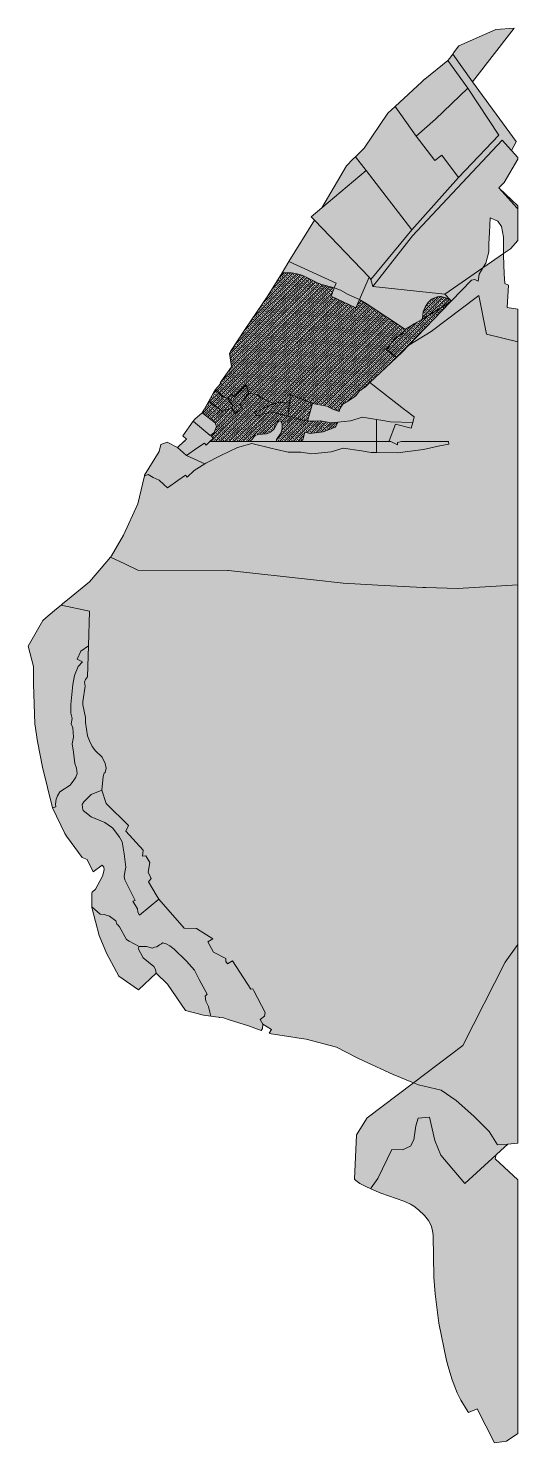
# Model space of a CAD drawing. Header units: metres. Extents: x 541853 to 549675, y 1832829 to 1845715.
# Drawn here: x 549296 to 549675, y 1839729 to 1840826 of the extents above; entities that cross this region are included whole.
import ezdxf

# ---------------------------------------------------------------- set-up
doc = ezdxf.new("R2010")
doc.units = ezdxf.units.M
doc.header["$MEASUREMENT"] = 0
doc.layers.add('1', color=7, linetype='Continuous', lineweight=0)

msp = doc.modelspace()

# ---------------------------------------------------------------- hatches: boundary and pattern name
at = {"layer": '1', "linetype": 'Continuous', "lineweight": 0}
for color, points in [(252, [(549640.41, 1840784.265), (549625.11, 1840805.73), (549626.46, 1840807.575), (549629.91, 1840812.18), (549658.38, 1840824.645), (549672.75, 1840825.665)]), (252, [(549563.13, 1840625.505), (549561.69, 1840630.83), (549593.46, 1840669.425), (549629.52, 1840709.985), (549660.72, 1840742.82), (549636.84, 1840779.255), (549621.24, 1840800.72), (549621.54, 1840800.975), (549622.59, 1840802.355), (549625.11, 1840805.73), (549640.41, 1840784.265), (549674.31, 1840737.855), (549674.22, 1840737.645), (549670.56, 1840730.865), (549663.39, 1840739.025), (549593.79, 1840664.82)]), (252, [(549596.88, 1840741.965), (549580.41, 1840765.035), (549601.14, 1840784.265), (549603.15, 1840786.14), (549603.36, 1840786.305), (549621.24, 1840800.72), (549636.84, 1840779.255), (549611.7, 1840755.24)]), (252, [(549629.52, 1840709.985), (549616.68, 1840727.22), (549611.16, 1840723.2), (549596.88, 1840741.965), (549611.7, 1840755.24), (549636.84, 1840779.255), (549660.72, 1840742.82)]), (252, [(549593.46, 1840669.425), (549558, 1840715.535), (549549.75, 1840726.05), (549556.56, 1840732.755), (549574.71, 1840759.755), (549580.41, 1840765.035), (549596.88, 1840741.965), (549611.16, 1840723.2), (549616.68, 1840727.22), (549629.52, 1840709.985)]), (252, [(549618.93, 1840619.655), (549563.13, 1840625.505), (549593.79, 1840664.82), (549663.39, 1840739.025), (549670.56, 1840730.865), (549675.36, 1840725.42), (549675.36, 1840724.295), (549664.95, 1840706.205), (549662.85, 1840704.045), (549660.78, 1840701.885), (549674.67, 1840686.36), (549675.36, 1840685.7), (549675.36, 1840661.19), (549669.9, 1840654.74), (549664.44, 1840650.975), (549664.44, 1840663.815), (549662.73, 1840671.885), (549660.06, 1840676.04), (549654.18, 1840678.725), (549653.61, 1840667.34), (549653.01, 1840658.535), (549653.01, 1840652.46), (549650.58, 1840643.655), (549648.27, 1840639.845)]), (252, [(549523.65, 1840686.51), (549542.73, 1840719.105), (549547.8, 1840724.13), (549549.75, 1840726.05), (549558, 1840715.535)]), (252, [(549561.69, 1840630.83), (549560.34, 1840632.66), (549517.98, 1840676.94), (549515.46, 1840679.58), (549523.65, 1840686.51), (549558, 1840715.535), (549593.46, 1840669.425)]), (43, [(549675.36, 1840685.7), (549674.67, 1840686.36), (549660.78, 1840701.885), (549675.36, 1840688.055)]), (53, [(549552.81, 1840615.395), (549544.11, 1840619.355), (549538.05, 1840622.7), (549534, 1840624.185), (549533.37, 1840624.365), (549534.78, 1840628.025), (549498.24, 1840644.765), (549517.98, 1840676.94), (549560.34, 1840632.66)]), (43, [(549591.06, 1840579.905), (549623.07, 1840613.265), (549623.97, 1840614.195), (549624.24, 1840614.495), (549639.48, 1840630.365), (549642.24, 1840630.995), (549644.64, 1840629.585), (549645.42, 1840635.165), (549648.27, 1840639.845), (549664.44, 1840650.975), (549664.44, 1840649.64), (549664.95, 1840635.225), (549665.4, 1840627.695), (549668.19, 1840626.63), (549667.11, 1840609.215), (549675.36, 1840608.03), (549675.36, 1840582.695), (549651.33, 1840588.545), (549645.33, 1840618.545), (549644.19, 1840617.705), (549608.43, 1840590.645)]), (252, [(549533.37, 1840624.365), (549523.77, 1840626.945), (549520.86, 1840628.16), (549510.54, 1840633.275), (549507.42, 1840634.535), (549503.55, 1840635.555), (549500.1, 1840636.05), (549492.96, 1840636.17), (549498.24, 1840644.765), (549534.78, 1840628.025)]), (252, [(549623.97, 1840614.195), (549623.25, 1840614.99), (549618.93, 1840619.655), (549648.27, 1840639.845), (549645.42, 1840635.165), (549644.64, 1840629.585), (549642.24, 1840630.995), (549639.48, 1840630.365), (549624.24, 1840614.495)]), (252, [(549588.45, 1840592.205), (549587.61, 1840592.64), (549558.15, 1840612.38), (549553.65, 1840615.02), (549552.81, 1840615.395), (549560.34, 1840632.66), (549561.69, 1840630.83), (549563.13, 1840625.505), (549618.93, 1840619.655), (549623.25, 1840614.99), (549620.55, 1840616.325), (549616.08, 1840617.645), (549614.97, 1840617.735), (549613.11, 1840617.405), (549608.67, 1840615.605), (549605.7, 1840612.95), (549603.6, 1840609.455), (549602.1, 1840605.735), (549601.53, 1840600.935), (549601.2, 1840600.005), (549595.32, 1840596.45), (549592.35, 1840594.665), (549588.57, 1840592.355)]), (43, [(549629.01, 1840391.355), (549604.29, 1840392.045), (549601.89, 1840392.165), (549567.18, 1840394.04), (549540.12, 1840395.495), (549517.14, 1840398.015), (549451.5, 1840405.23), (549450.87, 1840405.23), (549381.18, 1840405.665), (549371.16, 1840410.405), (549359.94, 1840415.73), (549360.75, 1840416.69), (549370.08, 1840432.785), (549381.18, 1840456.98), (549386.4, 1840478.625), (549389.28, 1840479.66), (549393.09, 1840477.365), (549397.68, 1840475.325), (549401.28, 1840472.085), (549404.13, 1840469.535), (549412.2, 1840475.16), (549418.14, 1840479.12), (549419.34, 1840477.605), (549424.8, 1840482.885), (549433.11, 1840488.015), (549433.89, 1840488.51), (549445.5, 1840494.42), (549458.37, 1840500.615), (549469.62, 1840503.855), (549484.14, 1840500.285), (549488.55, 1840499.205), (549497.64, 1840496.985), (549507.45, 1840497.195), (549515.97, 1840495.725), (549530.88, 1840497.42), (549540.21, 1840500.195), (549554.43, 1840498.125), (549561.99, 1840496.79), (549566.1, 1840496.745), (549582.42, 1840496.595), (549602.52, 1840499.19), (549613.8, 1840501.755), (549621.99, 1840503.21), (549621.78, 1840505.25), (549585.45, 1840505.25), (549582.42, 1840504.665), (549582.42, 1840502.685), (549577.23, 1840505.25), (549575.82, 1840505.94), (549580.74, 1840518.825), (549592.89, 1840515.675), (549594.06, 1840520.16), (549595.2, 1840524.375), (549588.87, 1840529.28), (549588, 1840529.97), (549560.91, 1840551), (549581.64, 1840570.5), (549585.69, 1840574.31), (549591.06, 1840579.905), (549608.43, 1840590.645), (549644.19, 1840617.705), (549645.33, 1840618.545), (549651.33, 1840588.545), (549675.36, 1840582.695), (549675.36, 1840394.1)]), (53, [(549549.96, 1840608.855), (549530.88, 1840617.9), (549533.37, 1840624.365), (549534, 1840624.185), (549538.05, 1840622.7), (549544.11, 1840619.355), (549552.81, 1840615.395)]), (43, [(549530.88, 1840519.815), (549522.36, 1840521.36), (549512.55, 1840521.225), (549516.51, 1840534.905), (549527.64, 1840532.775), (549532.35, 1840530.495), (549537.18, 1840528.605), (549537.87, 1840531.05), (549540, 1840534.215), (549545.01, 1840537.395), (549549.33, 1840540.35), (549550.02, 1840540.83), (549552.93, 1840544.535), (549557.67, 1840547.955), (549560.91, 1840551), (549588, 1840529.97), (549588.87, 1840529.28), (549595.2, 1840524.375), (549594.06, 1840520.16), (549576.93, 1840520.475), (549569.37, 1840521.885), (549566.1, 1840522.395), (549555.15, 1840524.075), (549545.82, 1840521.375), (549535.98, 1840520.355)]), (43, [(549437.16, 1840509.9), (549424.11, 1840521.015), (549425.25, 1840522.68), (549431.13, 1840527.555), (549441.06, 1840519.695), (549442.08, 1840516.95), (549440.28, 1840512.405), (549437.76, 1840510.275)]), (43, [(549418.8, 1840494.6), (549411.9, 1840500.675), (549417, 1840505.505), (549417.12, 1840505.505), (549417.9, 1840505.625), (549417.75, 1840505.955), (549417.66, 1840506.105), (549418.83, 1840507.215), (549416.1, 1840509.675), (549424.11, 1840521.015), (549437.16, 1840509.9), (549437.76, 1840510.275), (549439.56, 1840507.77), (549436.92, 1840505.25), (549434.07, 1840502.535), (549432.87, 1840504.065), (549426.9, 1840500.15)]), (43, [(549467.37, 1840505.25), (549469.47, 1840506.615), (549471.33, 1840509.255), (549472.38, 1840510.215), (549474.99, 1840510.875), (549480.93, 1840511.295), (549482.85, 1840511.955), (549484.05, 1840512.645), (549486.39, 1840514.745), (549487.41, 1840516.2), (549489.72, 1840520.415), (549490.47, 1840521.225), (549490.95, 1840521.435), (549492.03, 1840521.03), (549492.66, 1840519.845), (549492.96, 1840518.465), (549492.93, 1840515.09), (549492, 1840511.715), (549488.7, 1840506.945), (549488.58, 1840505.955), (549488.91, 1840505.445), (549489.27, 1840505.25)]), (43, [(549505.68, 1840505.25), (549509.04, 1840506.465), (549509.73, 1840509.81), (549510.6, 1840512.345), (549510.78, 1840512.57), (549514.38, 1840511.505), (549524.7, 1840512.825), (549532.74, 1840515.96), (549534.18, 1840516.515), (549535.98, 1840520.355), (549545.82, 1840521.375), (549555.15, 1840524.075), (549566.1, 1840522.395), (549566.1, 1840505.25)]), (43, [(549566.1, 1840505.25), (549566.1, 1840522.395), (549569.37, 1840521.885), (549576.93, 1840520.475), (549594.06, 1840520.16), (549592.89, 1840515.675), (549580.74, 1840518.825), (549575.82, 1840505.94), (549577.23, 1840505.25)]), (43, [(549433.11, 1840488.015), (549418.8, 1840494.6), (549426.9, 1840500.15), (549432.87, 1840504.065), (549434.07, 1840502.535), (549436.92, 1840505.25), (549461.64, 1840505.25), (549467.37, 1840505.25), (549489.27, 1840505.25), (549505.68, 1840505.25), (549566.1, 1840505.25), (549566.1, 1840496.745), (549561.99, 1840496.79), (549554.43, 1840498.125), (549540.21, 1840500.195), (549530.88, 1840497.42), (549515.97, 1840495.725), (549507.45, 1840497.195), (549497.64, 1840496.985), (549488.55, 1840499.205), (549484.14, 1840500.285), (549469.62, 1840503.855), (549458.37, 1840500.615), (549445.5, 1840494.42), (549433.89, 1840488.51)]), (43, [(549582.42, 1840496.595), (549566.1, 1840496.745), (549566.1, 1840505.25), (549577.23, 1840505.25), (549582.42, 1840502.685), (549582.42, 1840504.665), (549585.45, 1840505.25), (549621.78, 1840505.25), (549621.99, 1840503.21), (549613.8, 1840501.755), (549602.52, 1840499.19)]), (43, [(549404.13, 1840469.535), (549401.28, 1840472.085), (549397.68, 1840475.325), (549393.09, 1840477.365), (549389.28, 1840479.66), (549386.4, 1840478.625), (549386.52, 1840479.165), (549397.65, 1840497.495), (549399.06, 1840503.135), (549404.01, 1840504.86), (549411.9, 1840500.675), (549418.8, 1840494.6), (549433.11, 1840488.015), (549424.8, 1840482.885), (549419.34, 1840477.605), (549418.14, 1840479.12), (549412.2, 1840475.16)]), (43, [(549594.72, 1840008.06), (549578.88, 1840014.615), (549556.38, 1840025.055), (549550.59, 1840027.755), (549534.99, 1840035.81), (549511.56, 1840042.005), (549504.27, 1840043.145), (549502.95, 1840043.355), (549484.35, 1840046.22), (549482.94, 1840046.715), (549484.74, 1840049.595), (549478.02, 1840053.615), (549476.07, 1840057.365), (549479.34, 1840059.795), (549479.79, 1840062.66), (549470.97, 1840079.475), (549470.19, 1840081.035), (549468.84, 1840080.705), (549454.44, 1840102.725), (549450.54, 1840100.52), (549449.25, 1840102.275), (549449.31, 1840104.51), (549439.8, 1840109.355), (549435.39, 1840117.515), (549439.32, 1840119.795), (549426.6, 1840127.805), (549417.15, 1840128.06), (549397.41, 1840150.545), (549395.46, 1840153.875), (549389.49, 1840164.105), (549391.62, 1840166.505), (549389.25, 1840171.605), (549390.45, 1840179), (549387.42, 1840184.235), (549384.75, 1840183.965), (549385.35, 1840188.495), (549372, 1840203.18), (549373.98, 1840207.74), (549356.82, 1840224.615), (549353.25, 1840235.01), (549354.51, 1840245.75), (549355.2, 1840248.315), (549356.04, 1840248.855), (549356.82, 1840252.08), (549355.83, 1840255.62), (549353.55, 1840260.645), (549348.39, 1840265.43), (549345.75, 1840268.805), (549343.71, 1840273.305), (549342.18, 1840277.085), (549340.65, 1840287.525), (549340.68, 1840291.335), (549338.58, 1840301.1), (549338.52, 1840303.905), (549340.38, 1840315.785), (549340.05, 1840318.695), (549340.8, 1840320.825), (549342.33, 1840322.955), (549342.96, 1840346.82), (549343.68, 1840373.685), (549321.9, 1840378.515), (549323.22, 1840379.625), (549326.67, 1840382.535), (549343.74, 1840396.59), (549357.12, 1840412.4), (549359.94, 1840415.73), (549371.16, 1840410.405), (549381.18, 1840405.665), (549450.87, 1840405.23), (549451.5, 1840405.23), (549517.14, 1840398.015), (549540.12, 1840395.495), (549567.18, 1840394.04), (549601.89, 1840392.165), (549604.29, 1840392.045), (549629.01, 1840391.355), (549675.36, 1840394.1), (549675.36, 1840115.355), (549665.76, 1840101.825), (549632.85, 1840036.98)]), (252, [(549315.12, 1840221.33), (549307.41, 1840252.92), (549303.54, 1840272.675), (549301.59, 1840286.49), (549300.45, 1840317.09), (549300.36, 1840330.905), (549296.43, 1840346.715), (549307.71, 1840366.56), (549311.88, 1840370.07), (549318.36, 1840375.53), (549321.9, 1840378.515), (549343.68, 1840373.685), (549342.96, 1840346.82), (549337.14, 1840342.86), (549334.35, 1840336.68), (549338.43, 1840334.61), (549334.95, 1840330.995), (549332.16, 1840323.885), (549330.9, 1840317.03), (549329.46, 1840301.565), (549329.37, 1840294.77), (549330.39, 1840290.555), (549329.64, 1840286.505), (549330.87, 1840283.265), (549331.53, 1840276.095), (549330.36, 1840271.085), (549331.29, 1840264.5), (549332.49, 1840255.635), (549333.84, 1840252.11), (549334.32, 1840247.865), (549333.15, 1840245.24), (549331.8, 1840242.795), (549328.74, 1840239.015), (549320.85, 1840233.72), (549319.11, 1840230.675), (549318.09, 1840228.17), (549317.52, 1840224.225), (549317.85, 1840222.215)]), (252, [(549476.82, 1840048.845), (549466.86, 1840052.325), (549451.83, 1840057.065), (549447.48, 1840058.445), (549444.63, 1840058.835), (549444.3, 1840058.88), (549443.67, 1840058.97), (549441.45, 1840059.27), (549437.82, 1840059.765), (549437.01, 1840062.99), (549435.9, 1840067.385), (549433.86, 1840071.525), (549433.26, 1840075.455), (549434.97, 1840076.835), (549428.61, 1840088.385), (549425.19, 1840095.42), (549419.01, 1840102.605), (549409.29, 1840111.875), (549405.99, 1840114.305), (549403.14, 1840116.015), (549400.41, 1840116.585), (549399.66, 1840115.985), (549398.13, 1840115.205), (549396, 1840113.585), (549394.2, 1840113.225), (549392.46, 1840112.655), (549388.02, 1840113.765), (549382.17, 1840113.855), (549374.43, 1840118.025), (549372.39, 1840119.345), (549366.99, 1840129.005), (549365.67, 1840130.55), (549364.98, 1840131.045), (549364.32, 1840133.835), (549359.25, 1840137.36), (549355.17, 1840138.545), (549352.02, 1840138.875), (549345.72, 1840144.71), (549345.6, 1840145.115), (549345.63, 1840150.485), (549345.63, 1840155.495), (549345.93, 1840156.065), (549348.51, 1840158.195), (549353.76, 1840168.335), (549355.08, 1840173.285), (549354.78, 1840175.31), (549353.55, 1840176.975), (549346.59, 1840171.74), (549342.03, 1840181.265), (549338.01, 1840182.765), (549326.88, 1840198.425), (549326.61, 1840198.665), (549324.69, 1840201.545), (549315.114, 1840221.328), (549317.85, 1840222.215), (549317.52, 1840224.225), (549318.09, 1840228.17), (549319.11, 1840230.675), (549320.85, 1840233.72), (549328.74, 1840239.015), (549331.8, 1840242.795), (549333.15, 1840245.24), (549334.32, 1840247.865), (549333.84, 1840252.11), (549332.49, 1840255.635), (549331.29, 1840264.5), (549330.36, 1840271.085), (549331.53, 1840276.095), (549330.87, 1840283.265), (549329.64, 1840286.505), (549330.39, 1840290.555), (549329.37, 1840294.77), (549329.46, 1840301.565), (549330.9, 1840317.03), (549332.16, 1840323.885), (549334.95, 1840330.995), (549338.43, 1840334.61), (549334.35, 1840336.68), (549337.14, 1840342.86), (549342.96, 1840346.82), (549342.33, 1840322.955), (549340.8, 1840320.825), (549340.05, 1840318.695), (549340.38, 1840315.785), (549338.52, 1840303.905), (549338.58, 1840301.1), (549340.68, 1840291.335), (549340.65, 1840287.525), (549342.18, 1840277.085), (549343.71, 1840273.305), (549345.75, 1840268.805), (549348.39, 1840265.43), (549353.55, 1840260.645), (549355.83, 1840255.62), (549356.82, 1840252.08), (549356.04, 1840248.855), (549355.2, 1840248.315), (549354.51, 1840245.75), (549353.25, 1840235.01), (549344.97, 1840231.605), (549339.51, 1840225.905), (549338.1, 1840223.985), (549338.67, 1840219.74), (549338.88, 1840219.215), (549345.15, 1840214.28), (549355.62, 1840209.945), (549360.72, 1840206.375), (549361.98, 1840205.49), (549367.11, 1840198.605), (549368.97, 1840195.005), (549370.53, 1840185.57), (549371.91, 1840175.295), (549371.04, 1840171.59), (549370.56, 1840168.035), (549371.16, 1840165.485), (549379.11, 1840149.495), (549377.28, 1840149.06), (549380.85, 1840142.955), (549381.15, 1840140.525), (549382.47, 1840138.26), (549397.41, 1840150.545), (549417.15, 1840128.06), (549426.6, 1840127.805), (549439.32, 1840119.795), (549435.39, 1840117.515), (549439.8, 1840109.355), (549449.31, 1840104.51), (549449.25, 1840102.275), (549450.54, 1840100.52), (549454.44, 1840102.725), (549468.84, 1840080.705), (549470.19, 1840081.035), (549470.97, 1840079.475), (549479.79, 1840062.66), (549479.34, 1840059.795), (549476.07, 1840057.365), (549478.02, 1840053.615), (549477.78, 1840050.3)]), (252, [(549382.47, 1840138.26), (549381.15, 1840140.525), (549380.85, 1840142.955), (549377.28, 1840149.06), (549379.11, 1840149.495), (549371.16, 1840165.485), (549370.56, 1840168.035), (549371.04, 1840171.59), (549371.91, 1840175.295), (549370.53, 1840185.57), (549368.97, 1840195.005), (549367.11, 1840198.605), (549361.98, 1840205.49), (549360.72, 1840206.375), (549355.62, 1840209.945), (549345.15, 1840214.28), (549338.88, 1840219.215), (549338.67, 1840219.74), (549338.1, 1840223.985), (549339.51, 1840225.905), (549344.97, 1840231.605), (549353.25, 1840235.01), (549356.82, 1840224.615), (549373.98, 1840207.74), (549372, 1840203.18), (549385.35, 1840188.495), (549384.75, 1840183.965), (549387.42, 1840184.235), (549390.45, 1840179), (549389.25, 1840171.605), (549391.62, 1840166.505), (549389.49, 1840164.105), (549395.46, 1840153.875), (549397.41, 1840150.545)]), (252, [(549381.66, 1840080.225), (549366.48, 1840090.755), (549356.94, 1840108.605), (549351.27, 1840122.45), (549345.6, 1840144.185), (549345.6, 1840145.115), (549345.72, 1840144.71), (549352.02, 1840138.875), (549355.17, 1840138.545), (549359.25, 1840137.36), (549364.32, 1840133.835), (549364.98, 1840131.045), (549365.67, 1840130.55), (549366.99, 1840129.005), (549372.39, 1840119.345), (549374.43, 1840118.025), (549382.17, 1840113.855), (549381.57, 1840112.28), (549385.38, 1840105.185), (549393.69, 1840098.225), (549394.8, 1840096.05), (549395.52, 1840093.215)]), (53, [(549437.82, 1840059.765), (549431.97, 1840060.575), (549418.243, 1840064.187), (549404.19, 1840084.53), (549395.52, 1840093.215), (549394.8, 1840096.05), (549393.69, 1840098.225), (549385.38, 1840105.185), (549381.57, 1840112.28), (549382.17, 1840113.855), (549388.02, 1840113.765), (549392.46, 1840112.655), (549394.2, 1840113.225), (549396, 1840113.585), (549398.13, 1840115.205), (549399.66, 1840115.985), (549400.41, 1840116.585), (549403.14, 1840116.015), (549405.99, 1840114.305), (549409.29, 1840111.875), (549419.01, 1840102.605), (549425.19, 1840095.42), (549428.61, 1840088.385), (549434.97, 1840076.835), (549433.26, 1840075.455), (549433.86, 1840071.525), (549435.9, 1840067.385), (549437.01, 1840062.99)]), (43, [(549659.64, 1839960.015), (549653.22, 1839970.455), (549641.49, 1839982.425), (549627.78, 1839994.38), (549616.08, 1840002.375), (549598.44, 1840006.515), (549594.72, 1840008.06), (549632.85, 1840036.98), (549665.76, 1840101.825), (549675.36, 1840115.355), (549675.36, 1839961.305), (549667.77, 1839960.675)]), (43, [(549561.66, 1839926.025), (549557.85, 1839927.675), (549553.2, 1839930.195), (549549.99, 1839932.535), (549548.97, 1839933.585), (549550.53, 1839967.74), (549558.93, 1839980.925), (549594.72, 1840008.06), (549598.44, 1840006.515), (549616.08, 1840002.375), (549627.78, 1839994.38), (549641.49, 1839982.425), (549653.22, 1839970.455), (549659.64, 1839960.015), (549667.77, 1839960.675), (549662.31, 1839955.65), (549658.71, 1839952.335), (549634.47, 1839930), (549615.96, 1839952.11), (549611.13, 1839963.36), (549607.05, 1839981.645), (549598.35, 1839980.895), (549596.46, 1839974.775), (549594.9, 1839963.945), (549592.26, 1839959.025), (549586.11, 1839956.295), (549578.04, 1839956.4), (549567.03, 1839933.945), (549561.87, 1839926.775)]), (43, [(549657.51, 1839729.18), (549643.98, 1839755.445), (549637.29, 1839752.595), (549636.72, 1839753.465), (549631.47, 1839762.195), (549628.56, 1839767.775), (549626.58, 1839772.425), (549624.69, 1839777.81), (549621.96, 1839786.465), (549620.28, 1839792.885), (549614.28, 1839821.775), (549611.43, 1839844.575), (549610.35, 1839857.475), (549609.84, 1839889.695), (549609.45, 1839893.655), (549608.4, 1839897.615), (549606.27, 1839901.485), (549603.18, 1839905.265), (549598.65, 1839909.795), (549595.02, 1839912.48), (549592.29, 1839914.085), (549587.22, 1839916.32), (549569.34, 1839922.68), (549561.66, 1839926.025), (549561.87, 1839926.775), (549567.03, 1839933.945), (549578.04, 1839956.4), (549586.11, 1839956.295), (549592.26, 1839959.025), (549594.9, 1839963.945), (549596.46, 1839974.775), (549598.35, 1839980.895), (549607.05, 1839981.645), (549611.13, 1839963.36), (549615.96, 1839952.11), (549634.47, 1839930), (549658.71, 1839952.335), (549658.02, 1839949.32), (549675.36, 1839932.985), (549675.36, 1839736.41), (549666.66, 1839730.395)])]:
    msp.add_hatch(color=color, dxfattribs=at).paths.add_polyline_path(points)
h = msp.add_hatch(dxfattribs=at)
h.set_pattern_fill('ANSI33', color=188, scale=10, style=0)
h.paths.add_polyline_path([(549537.18, 1840528.605), (549532.35, 1840530.495), (549527.64, 1840532.775), (549516.51, 1840534.905), (549499.5, 1840541.865), (549498.72, 1840535.1), (549490.44, 1840535.655), (549486.48, 1840534.59), (549477.09, 1840539.285), (549476.28, 1840539.495), (549473.76, 1840541.805), (549467.31, 1840542.54), (549465, 1840549.215), (549461.88, 1840546.215), (549456.21, 1840539.735), (549453.6, 1840541.925), (549451.02, 1840538.94), (549447.6, 1840539.66), (549441.42, 1840545.585), (549442.56, 1840547.205), (549445.47, 1840550.325), (549445.05, 1840550.73), (549453.81, 1840563.195), (549452.13, 1840573.545), (549453.06, 1840575), (549464.31, 1840592.325), (549481.92, 1840618.155), (549492.96, 1840636.17), (549500.1, 1840636.05), (549503.55, 1840635.555), (549507.42, 1840634.535), (549510.54, 1840633.275), (549520.86, 1840628.16), (549523.77, 1840626.945), (549533.37, 1840624.365), (549530.88, 1840617.9), (549549.96, 1840608.855), (549552.81, 1840615.395), (549553.65, 1840615.02), (549558.15, 1840612.38), (549587.61, 1840592.64), (549588.45, 1840592.205), (549585.36, 1840588.455), (549580.59, 1840585.245), (549573.78, 1840576.725), (549581.64, 1840570.5), (549560.91, 1840551), (549557.67, 1840547.955), (549552.93, 1840544.535), (549550.02, 1840540.83), (549549.33, 1840540.35), (549545.01, 1840537.395), (549540, 1840534.215), (549537.87, 1840531.05)])
h = msp.add_hatch(dxfattribs=at)
h.set_pattern_fill('ANSI33', color=188, scale=10, style=0)
h.paths.add_polyline_path([(549601.2, 1840600.005), (549601.53, 1840600.935), (549602.1, 1840605.735), (549603.6, 1840609.455), (549605.7, 1840612.95), (549608.67, 1840615.605), (549613.11, 1840617.405), (549614.97, 1840617.735), (549616.08, 1840617.645), (549620.55, 1840616.325), (549623.25, 1840614.99), (549623.97, 1840614.195), (549623.07, 1840613.265)])
h = msp.add_hatch(dxfattribs=at)
h.set_pattern_fill('ANSI33', color=188, scale=10, style=0)
h.paths.add_polyline_path([(549581.64, 1840570.5), (549573.78, 1840576.725), (549580.59, 1840585.245), (549585.36, 1840588.455), (549588.45, 1840592.205), (549588.57, 1840592.355), (549592.35, 1840594.665), (549595.32, 1840596.45), (549601.2, 1840600.005), (549623.07, 1840613.265), (549591.06, 1840579.905), (549585.69, 1840574.31)])
h = msp.add_hatch(dxfattribs=at)
h.set_pattern_fill('ANSI33', color=188, scale=10, style=0)
h.paths.add_polyline_path([(549457.08, 1840527.03), (549456.12, 1840528.215), (549453.75, 1840531.305), (549454.56, 1840533.345), (549451.02, 1840538.94), (549453.6, 1840541.925), (549456.21, 1840539.735), (549461.88, 1840546.215), (549465, 1840549.215), (549467.31, 1840542.54), (549460.32, 1840534.305), (549462.33, 1840531.275)])
h = msp.add_hatch(dxfattribs=at)
h.set_pattern_fill('ANSI33', color=188, scale=10, style=0)
h.paths.add_polyline_path([(549436.92, 1840505.25), (549439.56, 1840507.77), (549437.76, 1840510.275), (549440.28, 1840512.405), (549442.08, 1840516.95), (549441.06, 1840519.695), (549431.13, 1840527.555), (549432.6, 1840530.165), (549436.14, 1840536.48), (549446.58, 1840528.755), (549453.75, 1840531.305), (549456.12, 1840528.215), (549457.08, 1840527.03), (549462.33, 1840531.275), (549460.32, 1840534.305), (549467.31, 1840542.54), (549473.76, 1840541.805), (549476.28, 1840539.495), (549477.09, 1840539.285), (549486.48, 1840534.59), (549471.6, 1840528.185), (549473.28, 1840525.215), (549484.59, 1840528.35), (549497.49, 1840525.065), (549512.55, 1840521.225), (549522.36, 1840521.36), (549530.88, 1840519.815), (549535.98, 1840520.355), (549534.18, 1840516.515), (549532.74, 1840515.96), (549524.7, 1840512.825), (549514.38, 1840511.505), (549510.78, 1840512.57), (549510.6, 1840512.345), (549509.73, 1840509.81), (549509.04, 1840506.465), (549505.68, 1840505.25), (549489.27, 1840505.25), (549488.91, 1840505.445), (549488.58, 1840505.955), (549488.7, 1840506.945), (549492, 1840511.715), (549492.93, 1840515.09), (549492.96, 1840518.465), (549492.66, 1840519.845), (549492.03, 1840521.03), (549490.95, 1840521.435), (549490.47, 1840521.225), (549489.72, 1840520.415), (549487.41, 1840516.2), (549486.39, 1840514.745), (549484.05, 1840512.645), (549482.85, 1840511.955), (549480.93, 1840511.295), (549474.99, 1840510.875), (549472.38, 1840510.215), (549471.33, 1840509.255), (549469.47, 1840506.615), (549467.37, 1840505.25), (549461.64, 1840505.25)])
h = msp.add_hatch(dxfattribs=at)
h.set_pattern_fill('ANSI33', color=188, scale=10, style=0)
h.paths.add_polyline_path([(549446.58, 1840528.755), (549436.14, 1840536.48), (549440.07, 1840543.695), (549441.42, 1840545.585), (549447.6, 1840539.66), (549451.02, 1840538.94), (549454.56, 1840533.345), (549453.75, 1840531.305)])
h = msp.add_hatch(dxfattribs=at)
h.set_pattern_fill('ANSI33', color=188, scale=10, style=0)
h.paths.add_polyline_path([(549512.55, 1840521.225), (549497.49, 1840525.065), (549498.72, 1840535.1), (549499.5, 1840541.865), (549516.51, 1840534.905)])
h = msp.add_hatch(dxfattribs=at)
h.set_pattern_fill('ANSI33', color=188, scale=10, style=0)
h.paths.add_polyline_path([(549497.49, 1840525.065), (549484.59, 1840528.35), (549473.28, 1840525.215), (549471.6, 1840528.185), (549486.48, 1840534.59), (549490.44, 1840535.655), (549498.72, 1840535.1)])

# ---------------------------------------------------------------- linework, layer by layer
at = {"layer": '1', "color": 7, "linetype": 'Continuous', "lineweight": 0, "flags": 128}
for points in [[(549625.11, 1840805.73), (549626.46, 1840807.575), (549629.91, 1840812.18), (549658.38, 1840824.645), (549672.75, 1840825.665), (549640.41, 1840784.265), (549625.11, 1840805.73)], [(549561.69, 1840630.83), (549593.46, 1840669.425), (549629.52, 1840709.985), (549660.72, 1840742.82), (549636.84, 1840779.255), (549621.24, 1840800.72), (549621.54, 1840800.975), (549622.59, 1840802.355), (549625.11, 1840805.73), (549640.41, 1840784.265), (549674.31, 1840737.855), (549674.22, 1840737.645), (549670.56, 1840730.865), (549663.39, 1840739.025), (549593.79, 1840664.82), (549563.13, 1840625.505), (549561.69, 1840630.83)], [(549580.41, 1840765.035), (549601.14, 1840784.265), (549603.15, 1840786.14), (549603.36, 1840786.305), (549621.24, 1840800.72), (549636.84, 1840779.255), (549611.7, 1840755.24), (549596.88, 1840741.965), (549580.41, 1840765.035)], [(549596.88, 1840741.965), (549611.7, 1840755.24), (549636.84, 1840779.255), (549660.72, 1840742.82), (549629.52, 1840709.985), (549616.68, 1840727.22), (549611.16, 1840723.2), (549596.88, 1840741.965)], [(549549.75, 1840726.05), (549556.56, 1840732.755), (549574.71, 1840759.755), (549580.41, 1840765.035), (549596.88, 1840741.965), (549611.16, 1840723.2), (549616.68, 1840727.22), (549629.52, 1840709.985), (549593.46, 1840669.425), (549558, 1840715.535), (549549.75, 1840726.05)], [(549563.13, 1840625.505), (549593.79, 1840664.82), (549663.39, 1840739.025), (549670.56, 1840730.865), (549675.36, 1840725.42), (549675.36, 1840724.295), (549664.95, 1840706.205), (549662.85, 1840704.045), (549660.78, 1840701.885), (549674.67, 1840686.36), (549675.36, 1840685.7), (549675.36, 1840661.19), (549669.9, 1840654.74), (549664.44, 1840650.975), (549664.44, 1840663.815), (549662.73, 1840671.885), (549660.06, 1840676.04), (549654.18, 1840678.725), (549653.61, 1840667.34), (549653.01, 1840658.535), (549653.01, 1840652.46), (549650.58, 1840643.655), (549648.27, 1840639.845), (549618.93, 1840619.655), (549563.13, 1840625.505)], [(549549.75, 1840726.05), (549558, 1840715.535), (549523.65, 1840686.51), (549542.73, 1840719.105), (549547.8, 1840724.13), (549549.75, 1840726.05)], [(549523.65, 1840686.51), (549558, 1840715.535), (549593.46, 1840669.425), (549561.69, 1840630.83), (549560.34, 1840632.66), (549517.98, 1840676.94), (549515.46, 1840679.58), (549523.65, 1840686.51)], [(549675.36, 1840688.055), (549675.36, 1840685.7), (549674.67, 1840686.36), (549660.78, 1840701.885), (549675.36, 1840688.055)], [(549498.24, 1840644.765), (549517.98, 1840676.94), (549560.34, 1840632.66), (549552.81, 1840615.395), (549544.11, 1840619.355), (549538.05, 1840622.7), (549534, 1840624.185), (549533.37, 1840624.365), (549534.78, 1840628.025), (549498.24, 1840644.765)], [(549675.36, 1840608.03), (549675.36, 1840582.695), (549651.33, 1840588.545), (549645.33, 1840618.545), (549644.19, 1840617.705), (549608.43, 1840590.645), (549591.06, 1840579.905), (549623.07, 1840613.265), (549623.97, 1840614.195), (549624.24, 1840614.495), (549639.48, 1840630.365), (549642.24, 1840630.995), (549644.64, 1840629.585), (549645.42, 1840635.165), (549648.27, 1840639.845), (549664.44, 1840650.975), (549664.44, 1840649.64), (549664.95, 1840635.225), (549665.4, 1840627.695), (549668.19, 1840626.63), (549667.11, 1840609.215), (549675.36, 1840608.03)], [(549492.96, 1840636.17), (549498.24, 1840644.765), (549534.78, 1840628.025), (549533.37, 1840624.365), (549523.77, 1840626.945), (549520.86, 1840628.16), (549510.54, 1840633.275), (549507.42, 1840634.535), (549503.55, 1840635.555), (549500.1, 1840636.05), (549492.96, 1840636.17)], [(549618.93, 1840619.655), (549648.27, 1840639.845), (549645.42, 1840635.165), (549644.64, 1840629.585), (549642.24, 1840630.995), (549639.48, 1840630.365), (549624.24, 1840614.495), (549623.97, 1840614.195), (549623.25, 1840614.99), (549618.93, 1840619.655)], [(549441.42, 1840545.585), (549442.56, 1840547.205), (549445.47, 1840550.325), (549445.05, 1840550.73), (549453.81, 1840563.195), (549452.13, 1840573.545), (549453.06, 1840575), (549464.31, 1840592.325), (549481.92, 1840618.155), (549492.96, 1840636.17), (549500.1, 1840636.05), (549503.55, 1840635.555), (549507.42, 1840634.535), (549510.54, 1840633.275), (549520.86, 1840628.16), (549523.77, 1840626.945), (549533.37, 1840624.365), (549530.88, 1840617.9), (549549.96, 1840608.855), (549552.81, 1840615.395), (549553.65, 1840615.02), (549558.15, 1840612.38), (549587.61, 1840592.64), (549588.45, 1840592.205), (549585.36, 1840588.455), (549580.59, 1840585.245), (549573.78, 1840576.725), (549581.64, 1840570.5), (549560.91, 1840551), (549557.67, 1840547.955), (549552.93, 1840544.535), (549550.02, 1840540.83), (549549.33, 1840540.35), (549545.01, 1840537.395), (549540, 1840534.215), (549537.87, 1840531.05), (549537.18, 1840528.605), (549532.35, 1840530.495), (549527.64, 1840532.775), (549516.51, 1840534.905), (549499.5, 1840541.865), (549498.72, 1840535.1), (549490.44, 1840535.655), (549486.48, 1840534.59), (549477.09, 1840539.285), (549476.28, 1840539.495), (549473.76, 1840541.805), (549467.31, 1840542.54), (549465, 1840549.215), (549461.88, 1840546.215), (549456.21, 1840539.735), (549453.6, 1840541.925), (549451.02, 1840538.94), (549447.6, 1840539.66), (549441.42, 1840545.585)], [(549552.81, 1840615.395), (549560.34, 1840632.66), (549561.69, 1840630.83), (549563.13, 1840625.505), (549618.93, 1840619.655), (549623.25, 1840614.99), (549620.55, 1840616.325), (549616.08, 1840617.645), (549614.97, 1840617.735), (549613.11, 1840617.405), (549608.67, 1840615.605), (549605.7, 1840612.95), (549603.6, 1840609.455), (549602.1, 1840605.735), (549601.53, 1840600.935), (549601.2, 1840600.005), (549595.32, 1840596.45), (549592.35, 1840594.665), (549588.57, 1840592.355), (549588.45, 1840592.205), (549587.61, 1840592.64), (549558.15, 1840612.38), (549553.65, 1840615.02), (549552.81, 1840615.395)], [(549359.94, 1840415.73), (549360.75, 1840416.69), (549370.08, 1840432.785), (549381.18, 1840456.98), (549386.4, 1840478.625), (549389.28, 1840479.66), (549393.09, 1840477.365), (549397.68, 1840475.325), (549401.28, 1840472.085), (549404.13, 1840469.535), (549412.2, 1840475.16), (549418.14, 1840479.12), (549419.34, 1840477.605), (549424.8, 1840482.885), (549433.11, 1840488.015), (549433.89, 1840488.51), (549445.5, 1840494.42), (549458.37, 1840500.615), (549469.62, 1840503.855), (549484.14, 1840500.285), (549488.55, 1840499.205), (549497.64, 1840496.985), (549507.45, 1840497.195), (549515.97, 1840495.725), (549530.88, 1840497.42), (549540.21, 1840500.195), (549554.43, 1840498.125), (549561.99, 1840496.79), (549566.1, 1840496.745), (549582.42, 1840496.595), (549602.52, 1840499.19), (549613.8, 1840501.755), (549621.99, 1840503.21), (549621.78, 1840505.25), (549585.45, 1840505.25), (549582.42, 1840504.665), (549582.42, 1840502.685), (549577.23, 1840505.25), (549575.82, 1840505.94), (549580.74, 1840518.825), (549592.89, 1840515.675), (549594.06, 1840520.16), (549595.2, 1840524.375), (549588.87, 1840529.28), (549588, 1840529.97), (549560.91, 1840551), (549581.64, 1840570.5), (549585.69, 1840574.31), (549591.06, 1840579.905), (549608.43, 1840590.645), (549644.19, 1840617.705), (549645.33, 1840618.545), (549651.33, 1840588.545), (549675.36, 1840582.695), (549675.36, 1840394.1), (549629.01, 1840391.355), (549604.29, 1840392.045), (549601.89, 1840392.165), (549567.18, 1840394.04), (549540.12, 1840395.495), (549517.14, 1840398.015), (549451.5, 1840405.23), (549450.87, 1840405.23), (549381.18, 1840405.665), (549371.16, 1840410.405), (549359.94, 1840415.73)], [(549533.37, 1840624.365), (549534, 1840624.185), (549538.05, 1840622.7), (549544.11, 1840619.355), (549552.81, 1840615.395), (549549.96, 1840608.855), (549530.88, 1840617.9), (549533.37, 1840624.365)], [(549623.25, 1840614.99), (549623.97, 1840614.195), (549623.07, 1840613.265), (549601.2, 1840600.005), (549601.53, 1840600.935), (549602.1, 1840605.735), (549603.6, 1840609.455), (549605.7, 1840612.95), (549608.67, 1840615.605), (549613.11, 1840617.405), (549614.97, 1840617.735), (549616.08, 1840617.645), (549620.55, 1840616.325), (549623.25, 1840614.99)], [(549588.45, 1840592.205), (549588.57, 1840592.355), (549592.35, 1840594.665), (549595.32, 1840596.45), (549601.2, 1840600.005), (549623.07, 1840613.265), (549591.06, 1840579.905), (549585.69, 1840574.31), (549581.64, 1840570.5), (549573.78, 1840576.725), (549580.59, 1840585.245), (549585.36, 1840588.455), (549588.45, 1840592.205)], [(549451.02, 1840538.94), (549453.6, 1840541.925), (549456.21, 1840539.735), (549461.88, 1840546.215), (549465, 1840549.215), (549467.31, 1840542.54), (549460.32, 1840534.305), (549462.33, 1840531.275), (549457.08, 1840527.03), (549456.12, 1840528.215), (549453.75, 1840531.305), (549454.56, 1840533.345), (549451.02, 1840538.94)], [(549512.55, 1840521.225), (549516.51, 1840534.905), (549527.64, 1840532.775), (549532.35, 1840530.495), (549537.18, 1840528.605), (549537.87, 1840531.05), (549540, 1840534.215), (549545.01, 1840537.395), (549549.33, 1840540.35), (549550.02, 1840540.83), (549552.93, 1840544.535), (549557.67, 1840547.955), (549560.91, 1840551), (549588, 1840529.97), (549588.87, 1840529.28), (549595.2, 1840524.375), (549594.06, 1840520.16), (549576.93, 1840520.475), (549569.37, 1840521.885), (549566.1, 1840522.395), (549555.15, 1840524.075), (549545.82, 1840521.375), (549535.98, 1840520.355), (549530.88, 1840519.815), (549522.36, 1840521.36), (549512.55, 1840521.225)], [(549431.13, 1840527.555), (549432.6, 1840530.165), (549436.14, 1840536.48), (549446.58, 1840528.755), (549453.75, 1840531.305), (549456.12, 1840528.215), (549457.08, 1840527.03), (549462.33, 1840531.275), (549460.32, 1840534.305), (549467.31, 1840542.54), (549473.76, 1840541.805), (549476.28, 1840539.495), (549477.09, 1840539.285), (549486.48, 1840534.59), (549471.6, 1840528.185), (549473.28, 1840525.215), (549484.59, 1840528.35), (549497.49, 1840525.065), (549512.55, 1840521.225), (549522.36, 1840521.36), (549530.88, 1840519.815), (549535.98, 1840520.355), (549534.18, 1840516.515), (549532.74, 1840515.96), (549524.7, 1840512.825), (549514.38, 1840511.505), (549510.78, 1840512.57), (549510.6, 1840512.345), (549509.73, 1840509.81), (549509.04, 1840506.465), (549505.68, 1840505.25), (549489.27, 1840505.25), (549488.91, 1840505.445), (549488.58, 1840505.955), (549488.7, 1840506.945), (549492, 1840511.715), (549492.93, 1840515.09), (549492.96, 1840518.465), (549492.66, 1840519.845), (549492.03, 1840521.03), (549490.95, 1840521.435), (549490.47, 1840521.225), (549489.72, 1840520.415), (549487.41, 1840516.2), (549486.39, 1840514.745), (549484.05, 1840512.645), (549482.85, 1840511.955), (549480.93, 1840511.295), (549474.99, 1840510.875), (549472.38, 1840510.215), (549471.33, 1840509.255), (549469.47, 1840506.615), (549467.37, 1840505.25), (549461.64, 1840505.25), (549436.92, 1840505.25), (549439.56, 1840507.77), (549437.76, 1840510.275), (549440.28, 1840512.405), (549442.08, 1840516.95), (549441.06, 1840519.695), (549431.13, 1840527.555)], [(549436.14, 1840536.48), (549440.07, 1840543.695), (549441.42, 1840545.585), (549447.6, 1840539.66), (549451.02, 1840538.94), (549454.56, 1840533.345), (549453.75, 1840531.305), (549446.58, 1840528.755), (549436.14, 1840536.48)], [(549497.49, 1840525.065), (549498.72, 1840535.1), (549499.5, 1840541.865), (549516.51, 1840534.905), (549512.55, 1840521.225), (549497.49, 1840525.065)], [(549424.11, 1840521.015), (549425.25, 1840522.68), (549431.13, 1840527.555), (549441.06, 1840519.695), (549442.08, 1840516.95), (549440.28, 1840512.405), (549437.76, 1840510.275), (549437.16, 1840509.9), (549424.11, 1840521.015)], [(549471.6, 1840528.185), (549486.48, 1840534.59), (549490.44, 1840535.655), (549498.72, 1840535.1), (549497.49, 1840525.065), (549484.59, 1840528.35), (549473.28, 1840525.215), (549471.6, 1840528.185)], [(549411.9, 1840500.675), (549417, 1840505.505), (549417.12, 1840505.505), (549417.9, 1840505.625), (549417.75, 1840505.955), (549417.66, 1840506.105), (549418.83, 1840507.215), (549416.1, 1840509.675), (549424.11, 1840521.015), (549437.16, 1840509.9), (549437.76, 1840510.275), (549439.56, 1840507.77), (549436.92, 1840505.25), (549434.07, 1840502.535), (549432.87, 1840504.065), (549426.9, 1840500.15), (549418.8, 1840494.6), (549411.9, 1840500.675)], [(549489.27, 1840505.25), (549467.37, 1840505.25), (549469.47, 1840506.615), (549471.33, 1840509.255), (549472.38, 1840510.215), (549474.99, 1840510.875), (549480.93, 1840511.295), (549482.85, 1840511.955), (549484.05, 1840512.645), (549486.39, 1840514.745), (549487.41, 1840516.2), (549489.72, 1840520.415), (549490.47, 1840521.225), (549490.95, 1840521.435), (549492.03, 1840521.03), (549492.66, 1840519.845), (549492.96, 1840518.465), (549492.93, 1840515.09), (549492, 1840511.715), (549488.7, 1840506.945), (549488.58, 1840505.955), (549488.91, 1840505.445), (549489.27, 1840505.25)], [(549535.98, 1840520.355), (549545.82, 1840521.375), (549555.15, 1840524.075), (549566.1, 1840522.395), (549566.1, 1840505.25), (549505.68, 1840505.25), (549509.04, 1840506.465), (549509.73, 1840509.81), (549510.6, 1840512.345), (549510.78, 1840512.57), (549514.38, 1840511.505), (549524.7, 1840512.825), (549532.74, 1840515.96), (549534.18, 1840516.515), (549535.98, 1840520.355)], [(549566.1, 1840505.25), (549566.1, 1840522.395), (549569.37, 1840521.885), (549576.93, 1840520.475), (549594.06, 1840520.16), (549592.89, 1840515.675), (549580.74, 1840518.825), (549575.82, 1840505.94), (549577.23, 1840505.25), (549566.1, 1840505.25)], [(549418.8, 1840494.6), (549426.9, 1840500.15), (549432.87, 1840504.065), (549434.07, 1840502.535), (549436.92, 1840505.25), (549461.64, 1840505.25), (549467.37, 1840505.25), (549489.27, 1840505.25), (549505.68, 1840505.25), (549566.1, 1840505.25), (549566.1, 1840496.745), (549561.99, 1840496.79), (549554.43, 1840498.125), (549540.21, 1840500.195), (549530.88, 1840497.42), (549515.97, 1840495.725), (549507.45, 1840497.195), (549497.64, 1840496.985), (549488.55, 1840499.205), (549484.14, 1840500.285), (549469.62, 1840503.855), (549458.37, 1840500.615), (549445.5, 1840494.42), (549433.89, 1840488.51), (549433.11, 1840488.015), (549418.8, 1840494.6)], [(549566.1, 1840496.745), (549566.1, 1840505.25), (549577.23, 1840505.25), (549582.42, 1840502.685), (549582.42, 1840504.665), (549585.45, 1840505.25), (549621.78, 1840505.25), (549621.99, 1840503.21), (549613.8, 1840501.755), (549602.52, 1840499.19), (549582.42, 1840496.595), (549566.1, 1840496.745)], [(549386.4, 1840478.625), (549386.52, 1840479.165), (549397.65, 1840497.495), (549399.06, 1840503.135), (549404.01, 1840504.86), (549411.9, 1840500.675), (549418.8, 1840494.6), (549433.11, 1840488.015), (549424.8, 1840482.885), (549419.34, 1840477.605), (549418.14, 1840479.12), (549412.2, 1840475.16), (549404.13, 1840469.535), (549401.28, 1840472.085), (549397.68, 1840475.325), (549393.09, 1840477.365), (549389.28, 1840479.66), (549386.4, 1840478.625)], [(549321.9, 1840378.515), (549323.22, 1840379.625), (549326.67, 1840382.535), (549343.74, 1840396.59), (549357.12, 1840412.4), (549359.94, 1840415.73), (549371.16, 1840410.405), (549381.18, 1840405.665), (549450.87, 1840405.23), (549451.5, 1840405.23), (549517.14, 1840398.015), (549540.12, 1840395.495), (549567.18, 1840394.04), (549601.89, 1840392.165), (549604.29, 1840392.045), (549629.01, 1840391.355), (549675.36, 1840394.1), (549675.36, 1840115.355), (549665.76, 1840101.825), (549632.85, 1840036.98), (549594.72, 1840008.06), (549578.88, 1840014.615), (549556.38, 1840025.055), (549550.59, 1840027.755), (549534.99, 1840035.81), (549511.56, 1840042.005), (549504.27, 1840043.145), (549502.95, 1840043.355), (549484.35, 1840046.22), (549482.94, 1840046.715), (549484.74, 1840049.595), (549478.02, 1840053.615), (549476.07, 1840057.365), (549479.34, 1840059.795), (549479.79, 1840062.66), (549470.97, 1840079.475), (549470.19, 1840081.035), (549468.84, 1840080.705), (549454.44, 1840102.725), (549450.54, 1840100.52), (549449.25, 1840102.275), (549449.31, 1840104.51), (549439.8, 1840109.355), (549435.39, 1840117.515), (549439.32, 1840119.795), (549426.6, 1840127.805), (549417.15, 1840128.06), (549397.41, 1840150.545), (549395.46, 1840153.875), (549389.49, 1840164.105), (549391.62, 1840166.505), (549389.25, 1840171.605), (549390.45, 1840179), (549387.42, 1840184.235), (549384.75, 1840183.965), (549385.35, 1840188.495), (549372, 1840203.18), (549373.98, 1840207.74), (549356.82, 1840224.615), (549353.25, 1840235.01), (549354.51, 1840245.75), (549355.2, 1840248.315), (549356.04, 1840248.855), (549356.82, 1840252.08), (549355.83, 1840255.62), (549353.55, 1840260.645), (549348.39, 1840265.43), (549345.75, 1840268.805), (549343.71, 1840273.305), (549342.18, 1840277.085), (549340.65, 1840287.525), (549340.68, 1840291.335), (549338.58, 1840301.1), (549338.52, 1840303.905), (549340.38, 1840315.785), (549340.05, 1840318.695), (549340.8, 1840320.825), (549342.33, 1840322.955), (549342.96, 1840346.82), (549343.68, 1840373.685), (549321.9, 1840378.515)], [(549321.9, 1840378.515), (549343.68, 1840373.685), (549342.96, 1840346.82), (549337.14, 1840342.86), (549334.35, 1840336.68), (549338.43, 1840334.61), (549334.95, 1840330.995), (549332.16, 1840323.885), (549330.9, 1840317.03), (549329.46, 1840301.565), (549329.37, 1840294.77), (549330.39, 1840290.555), (549329.64, 1840286.505), (549330.87, 1840283.265), (549331.53, 1840276.095), (549330.36, 1840271.085), (549331.29, 1840264.5), (549332.49, 1840255.635), (549333.84, 1840252.11), (549334.32, 1840247.865), (549333.15, 1840245.24), (549331.8, 1840242.795), (549328.74, 1840239.015), (549320.85, 1840233.72), (549319.11, 1840230.675), (549318.09, 1840228.17), (549317.52, 1840224.225), (549317.85, 1840222.215), (549315.12, 1840221.33), (549307.41, 1840252.92), (549303.54, 1840272.675), (549301.59, 1840286.49), (549300.45, 1840317.09), (549300.36, 1840330.905), (549296.43, 1840346.715), (549307.71, 1840366.56), (549311.88, 1840370.07), (549318.36, 1840375.53), (549321.9, 1840378.515)], [(549315.12, 1840221.33), (549317.85, 1840222.215), (549317.52, 1840224.225), (549318.09, 1840228.17), (549319.11, 1840230.675), (549320.85, 1840233.72), (549328.74, 1840239.015), (549331.8, 1840242.795), (549333.15, 1840245.24), (549334.32, 1840247.865), (549333.84, 1840252.11), (549332.49, 1840255.635), (549331.29, 1840264.5), (549330.36, 1840271.085), (549331.53, 1840276.095), (549330.87, 1840283.265), (549329.64, 1840286.505), (549330.39, 1840290.555), (549329.37, 1840294.77), (549329.46, 1840301.565), (549330.9, 1840317.03), (549332.16, 1840323.885), (549334.95, 1840330.995), (549338.43, 1840334.61), (549334.35, 1840336.68), (549337.14, 1840342.86), (549342.96, 1840346.82), (549342.33, 1840322.955), (549340.8, 1840320.825), (549340.05, 1840318.695), (549340.38, 1840315.785), (549338.52, 1840303.905), (549338.58, 1840301.1), (549340.68, 1840291.335), (549340.65, 1840287.525), (549342.18, 1840277.085), (549343.71, 1840273.305), (549345.75, 1840268.805), (549348.39, 1840265.43), (549353.55, 1840260.645), (549355.83, 1840255.62), (549356.82, 1840252.08), (549356.04, 1840248.855), (549355.2, 1840248.315), (549354.51, 1840245.75), (549353.25, 1840235.01), (549344.97, 1840231.605), (549339.51, 1840225.905), (549338.1, 1840223.985), (549338.67, 1840219.74), (549338.88, 1840219.215), (549345.15, 1840214.28), (549355.62, 1840209.945), (549360.72, 1840206.375), (549361.98, 1840205.49), (549367.11, 1840198.605), (549368.97, 1840195.005), (549370.53, 1840185.57), (549371.91, 1840175.295), (549371.04, 1840171.59), (549370.56, 1840168.035), (549371.16, 1840165.485), (549379.11, 1840149.495), (549377.28, 1840149.06), (549380.85, 1840142.955), (549381.15, 1840140.525), (549382.47, 1840138.26), (549397.41, 1840150.545), (549417.15, 1840128.06), (549426.6, 1840127.805), (549439.32, 1840119.795), (549435.39, 1840117.515), (549439.8, 1840109.355), (549449.31, 1840104.51), (549449.25, 1840102.275), (549450.54, 1840100.52), (549454.44, 1840102.725), (549468.84, 1840080.705), (549470.19, 1840081.035), (549470.97, 1840079.475), (549479.79, 1840062.66), (549479.34, 1840059.795), (549476.07, 1840057.365), (549478.02, 1840053.615), (549477.78, 1840050.3), (549476.82, 1840048.845), (549466.86, 1840052.325), (549451.83, 1840057.065), (549447.48, 1840058.445), (549444.63, 1840058.835), (549444.3, 1840058.88), (549443.67, 1840058.97), (549441.45, 1840059.27), (549437.82, 1840059.765), (549437.01, 1840062.99), (549435.9, 1840067.385), (549433.86, 1840071.525), (549433.26, 1840075.455), (549434.97, 1840076.835), (549428.61, 1840088.385), (549425.19, 1840095.42), (549419.01, 1840102.605), (549409.29, 1840111.875), (549405.99, 1840114.305), (549403.14, 1840116.015), (549400.41, 1840116.585), (549399.66, 1840115.985), (549398.13, 1840115.205), (549396, 1840113.585), (549394.2, 1840113.225), (549392.46, 1840112.655), (549388.02, 1840113.765), (549382.17, 1840113.855), (549374.43, 1840118.025), (549372.39, 1840119.345), (549366.99, 1840129.005), (549365.67, 1840130.55), (549364.98, 1840131.045), (549364.32, 1840133.835), (549359.25, 1840137.36), (549355.17, 1840138.545), (549352.02, 1840138.875), (549345.72, 1840144.71), (549345.6, 1840145.115), (549345.63, 1840150.485), (549345.63, 1840155.495), (549345.93, 1840156.065), (549348.51, 1840158.195), (549353.76, 1840168.335), (549355.08, 1840173.285), (549354.78, 1840175.31), (549353.55, 1840176.975), (549346.59, 1840171.74), (549342.03, 1840181.265), (549338.01, 1840182.765), (549326.88, 1840198.425), (549326.61, 1840198.665), (549324.69, 1840201.545), (549315.12, 1840221.315), (549315.12, 1840221.33)], [(549353.25, 1840235.01), (549356.82, 1840224.615), (549373.98, 1840207.74), (549372, 1840203.18), (549385.35, 1840188.495), (549384.75, 1840183.965), (549387.42, 1840184.235), (549390.45, 1840179), (549389.25, 1840171.605), (549391.62, 1840166.505), (549389.49, 1840164.105), (549395.46, 1840153.875), (549397.41, 1840150.545), (549382.47, 1840138.26), (549381.15, 1840140.525), (549380.85, 1840142.955), (549377.28, 1840149.06), (549379.11, 1840149.495), (549371.16, 1840165.485), (549370.56, 1840168.035), (549371.04, 1840171.59), (549371.91, 1840175.295), (549370.53, 1840185.57), (549368.97, 1840195.005), (549367.11, 1840198.605), (549361.98, 1840205.49), (549360.72, 1840206.375), (549355.62, 1840209.945), (549345.15, 1840214.28), (549338.88, 1840219.215), (549338.67, 1840219.74), (549338.1, 1840223.985), (549339.51, 1840225.905), (549344.97, 1840231.605), (549353.25, 1840235.01)], [(549345.6, 1840145.115), (549345.72, 1840144.71), (549352.02, 1840138.875), (549355.17, 1840138.545), (549359.25, 1840137.36), (549364.32, 1840133.835), (549364.98, 1840131.045), (549365.67, 1840130.55), (549366.99, 1840129.005), (549372.39, 1840119.345), (549374.43, 1840118.025), (549382.17, 1840113.855), (549381.57, 1840112.28), (549385.38, 1840105.185), (549393.69, 1840098.225), (549394.8, 1840096.05), (549395.52, 1840093.215), (549381.66, 1840080.225), (549366.48, 1840090.755), (549356.94, 1840108.605), (549351.27, 1840122.45), (549345.6, 1840144.185), (549345.6, 1840145.115)], [(549382.17, 1840113.855), (549388.02, 1840113.765), (549392.46, 1840112.655), (549394.2, 1840113.225), (549396, 1840113.585), (549398.13, 1840115.205), (549399.66, 1840115.985), (549400.41, 1840116.585), (549403.14, 1840116.015), (549405.99, 1840114.305), (549409.29, 1840111.875), (549419.01, 1840102.605), (549425.19, 1840095.42), (549428.61, 1840088.385), (549434.97, 1840076.835), (549433.26, 1840075.455), (549433.86, 1840071.525), (549435.9, 1840067.385), (549437.01, 1840062.99), (549437.82, 1840059.765), (549431.97, 1840060.575), (549418.23, 1840064.19), (549418.23, 1840064.205), (549404.19, 1840084.53), (549395.52, 1840093.215), (549394.8, 1840096.05), (549393.69, 1840098.225), (549385.38, 1840105.185), (549381.57, 1840112.28), (549382.17, 1840113.855)], [(549594.72, 1840008.06), (549632.85, 1840036.98), (549665.76, 1840101.825), (549675.36, 1840115.355), (549675.36, 1839961.305), (549667.77, 1839960.675), (549659.64, 1839960.015), (549653.22, 1839970.455), (549641.49, 1839982.425), (549627.78, 1839994.38), (549616.08, 1840002.375), (549598.44, 1840006.515), (549594.72, 1840008.06)], [(549548.97, 1839933.585), (549550.53, 1839967.74), (549558.93, 1839980.925), (549594.72, 1840008.06), (549598.44, 1840006.515), (549616.08, 1840002.375), (549627.78, 1839994.38), (549641.49, 1839982.425), (549653.22, 1839970.455), (549659.64, 1839960.015), (549667.77, 1839960.675), (549662.31, 1839955.65), (549658.71, 1839952.335), (549634.47, 1839930), (549615.96, 1839952.11), (549611.13, 1839963.36), (549607.05, 1839981.645), (549598.35, 1839980.895), (549596.46, 1839974.775), (549594.9, 1839963.945), (549592.26, 1839959.025), (549586.11, 1839956.295), (549578.04, 1839956.4), (549567.03, 1839933.945), (549561.87, 1839926.775), (549561.66, 1839926.025), (549557.85, 1839927.675), (549553.2, 1839930.195), (549549.99, 1839932.535), (549548.97, 1839933.585)], [(549561.66, 1839926.025), (549561.87, 1839926.775), (549567.03, 1839933.945), (549578.04, 1839956.4), (549586.11, 1839956.295), (549592.26, 1839959.025), (549594.9, 1839963.945), (549596.46, 1839974.775), (549598.35, 1839980.895), (549607.05, 1839981.645), (549611.13, 1839963.36), (549615.96, 1839952.11), (549634.47, 1839930), (549658.71, 1839952.335), (549658.02, 1839949.32), (549675.36, 1839932.985), (549675.36, 1839736.41), (549666.66, 1839730.395), (549657.51, 1839729.18), (549643.98, 1839755.445), (549637.29, 1839752.595), (549636.72, 1839753.465), (549631.47, 1839762.195), (549628.56, 1839767.775), (549626.58, 1839772.425), (549624.69, 1839777.81), (549621.96, 1839786.465), (549620.28, 1839792.885), (549614.28, 1839821.775), (549611.43, 1839844.575), (549610.35, 1839857.475), (549609.84, 1839889.695), (549609.45, 1839893.655), (549608.4, 1839897.615), (549606.27, 1839901.485), (549603.18, 1839905.265), (549598.65, 1839909.795), (549595.02, 1839912.48), (549592.29, 1839914.085), (549587.22, 1839916.32), (549569.34, 1839922.68), (549561.66, 1839926.025)]]:
    msp.add_lwpolyline(points, close=True, dxfattribs=at)

doc.saveas('drawing.dxf')
